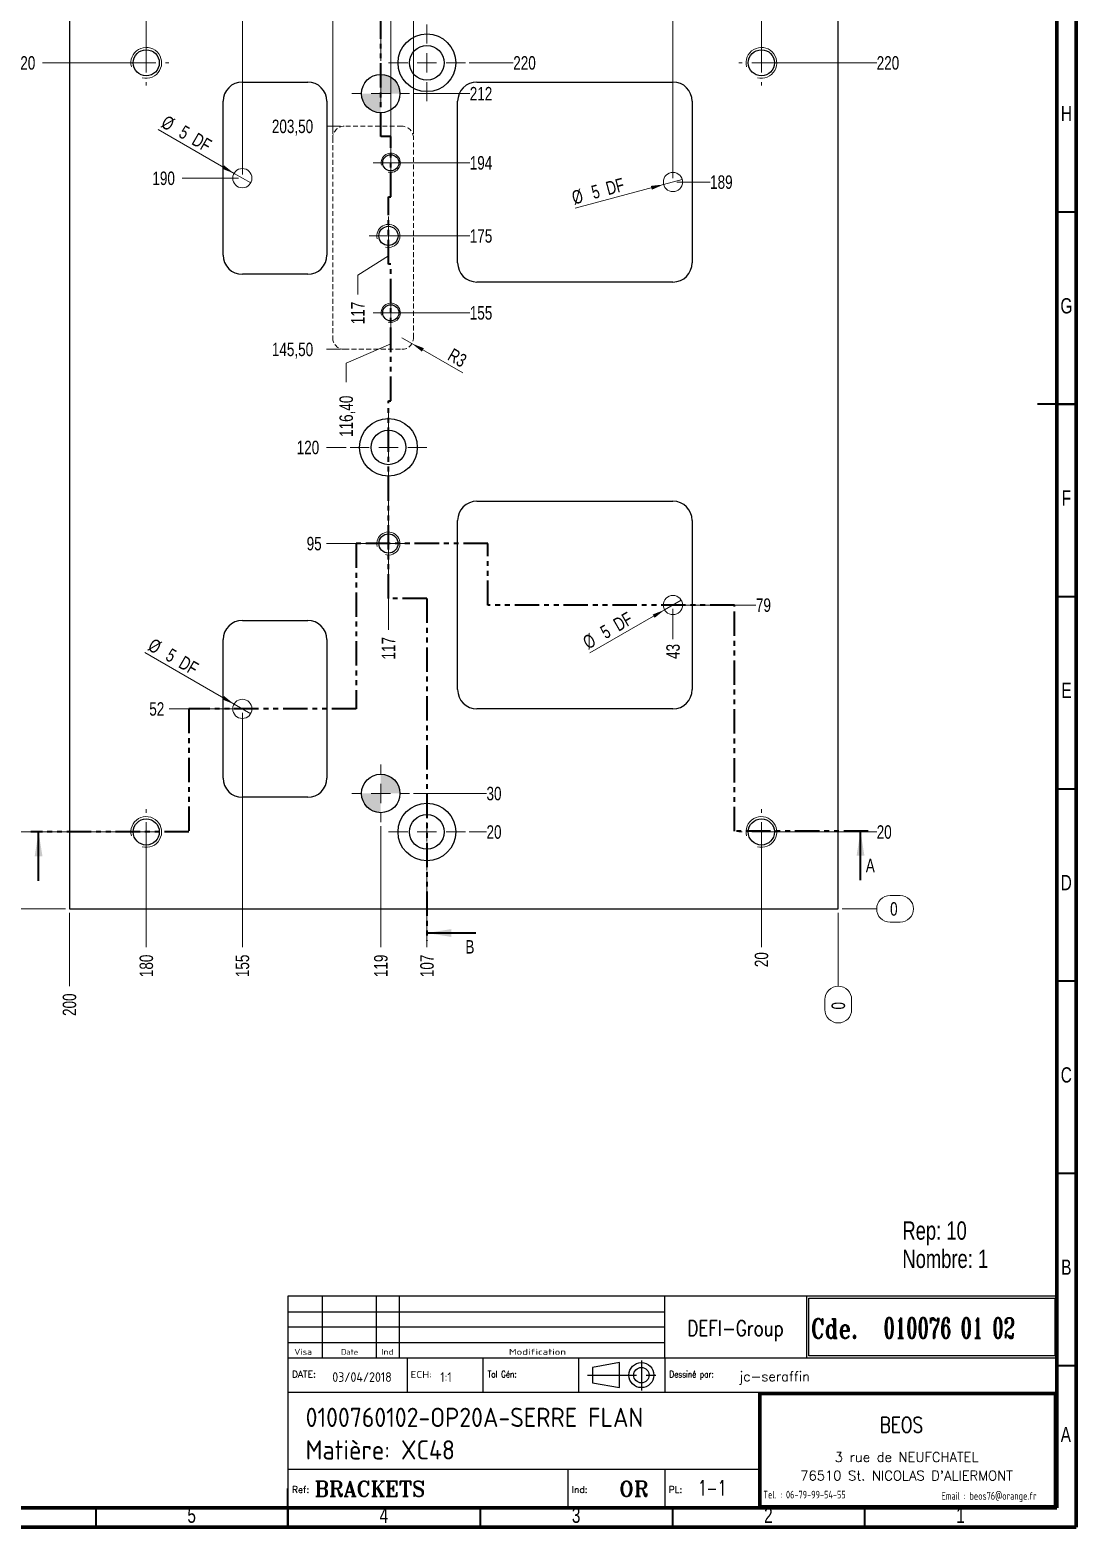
# Model space of a CAD drawing. Header units: millimetres. Extents: x 5 to 415, y 5 to 589.
# Drawn here: x 142.9 to 415, y 5 to 394.3 of the extents above; entities that cross this region are included whole.
import ezdxf

# ---------------------------------------------------------------- set-up
doc = ezdxf.new("R2010")
doc.units = ezdxf.units.MM
for name, pattern in [('CENTERX2', [20.32, 12.7, -2.54, 2.54, -2.54]), ('HIDDEN', [1.905, 1.27, -0.635]), ('PHANTOM', [12.7, 6.35, -1.27, 1.27, -1.27, 1.27, -1.27])]:
    doc.linetypes.add(name, pattern=pattern)
doc.layers.add('DIMENSIONS', color=176, linetype='Continuous')
doc.styles.add('SLDTEXTSTYLE0', font='TXT', dxfattribs={"width": 0.75})
doc.styles.add('SLDTEXTSTYLE1', font='ISOCP')
doc.styles.add('SLDTEXTSTYLE10', font='ISOCP', dxfattribs={"width": 1.147311})
doc.styles.add('SLDTEXTSTYLE11', font='ISOCP', dxfattribs={"width": 1.385904})
doc.styles.add('SLDTEXTSTYLE12', font='ISOCP', dxfattribs={"width": 1.246461})
doc.styles.add('SLDTEXTSTYLE13', font='ROMAND')
doc.styles.add('SLDTEXTSTYLE2', font='ROMANT', dxfattribs={"width": 0.8})
doc.styles.add('SLDTEXTSTYLE3', font='ISOCP', dxfattribs={"width": 0.8})
doc.styles.add('SLDTEXTSTYLE4', font='ROMANS', dxfattribs={"width": 0.8})
doc.styles.add('SLDTEXTSTYLE5', font='ROMANT')
doc.styles.add('SLDTEXTSTYLE6', font='ROMANS')
doc.styles.add('SLDTEXTSTYLE7', font='ROMANT', dxfattribs={"width": 0.65})
doc.styles.add('SLDTEXTSTYLE8', font='ISOCP', dxfattribs={"width": 1.446157})
doc.styles.add('SLDTEXTSTYLE9', font='ISOCP', dxfattribs={"width": 1.294402})
doc.dimstyles.new('SLDDIMSTYLE0', dxfattribs={"dimtxt": 3.5, "dimasz": 3.302, "dimexe": 0, "dimexo": 0.0625, "dimgap": 0.875, "dimtad": 0, "dimtih": 1, "dimtoh": 1, "dimdec": 0, "dimrnd": 1e-09, "dimdsep": 46, "dimtxsty": 'SLDTEXTSTYLE0', "dimblk1": 'NONE', "dimblk2": 'NONE', "dimsah": 1, "dimcen": 0.09, "dimadec": 0, "dimazin": 2, "dimtfac": 1, "dimtdec": 0, "dimtofl": 0, "dimtmove": 0, "dimatfit": 3, "dimldrblk": 'NONE', "dimfxl": 1, "dimfrac": 2, "dimtolj": 1, "dimtzin": 12, "dimarcsym": 0})
doc.dimstyles.new('SLDDIMSTYLE1', dxfattribs={"dimtxt": 3.5, "dimasz": 3.302, "dimexe": 0, "dimexo": 0.0625, "dimgap": 0.875, "dimtad": 0, "dimtih": 1, "dimtoh": 1, "dimrnd": 1e-09, "dimzin": 12, "dimdsep": 46, "dimtxsty": 'SLDTEXTSTYLE0', "dimblk1": 'NONE', "dimblk2": 'NONE', "dimsah": 1, "dimcen": 0.09, "dimadec": 0, "dimazin": 3, "dimtfac": 1, "dimtofl": 0, "dimtmove": 0, "dimatfit": 3, "dimldrblk": 'NONE', "dimfxl": 1, "dimfrac": 2, "dimtolj": 1, "dimtzin": 12, "dimarcsym": 0})
doc.dimstyles.new('SLDDIMSTYLE2', dxfattribs={"dimtxt": 3.5, "dimasz": 3.302, "dimexe": 0, "dimexo": 0.0625, "dimgap": 0.875, "dimtad": 1, "dimrnd": 1e-09, "dimzin": 12, "dimdsep": 46, "dimtxsty": 'SLDTEXTSTYLE0', "dimblk1": 'NONE', "dimsah": 1, "dimcen": 0, "dimadec": 0, "dimazin": 3, "dimtfac": 1, "dimtmove": 0, "dimatfit": 3, "dimldrblk": 'NONE', "dimfxl": 1, "dimfrac": 2, "dimtolj": 1, "dimtzin": 12, "dimarcsym": 0})
doc.dimstyles.new('SLDDIMSTYLE3', dxfattribs={"dimtxt": 3.5, "dimasz": 3.302, "dimexe": 0, "dimexo": 0.0625, "dimgap": 0.875, "dimtad": 1, "dimrnd": 1e-09, "dimzin": 12, "dimdsep": 46, "dimtxsty": 'SLDTEXTSTYLE0', "dimsah": 1, "dimcen": 0.09, "dimadec": 0, "dimazin": 3, "dimtfac": 1, "dimtofl": 0, "dimtmove": 0, "dimatfit": 3, "dimfxl": 1, "dimfrac": 2, "dimtolj": 1, "dimtzin": 12, "dimarcsym": 0})
doc.dimstyles.new('SLDDIMSTYLE4', dxfattribs={"dimtxt": 3.5, "dimasz": 3.302, "dimexe": 0, "dimexo": 0.0625, "dimgap": 0.875, "dimtad": 1, "dimrnd": 1e-09, "dimzin": 12, "dimdsep": 46, "dimtxsty": 'SLDTEXTSTYLE0', "dimsah": 1, "dimcen": 0, "dimadec": 0, "dimazin": 3, "dimtfac": 1, "dimtofl": 0, "dimtmove": 0, "dimatfit": 3, "dimfxl": 1, "dimfrac": 2, "dimtolj": 1, "dimtzin": 12, "dimarcsym": 0})

# ---------------------------------------------------------------- blocks, each defined once
blk = doc.blocks.new('SW_NOTE_0')
at = {"color": 0, "linetype": 'Continuous', "lineweight": 0, "char_height": 4.763, "attachment_point": 1, "style": 'SLDTEXTSTYLE0'}
for s, insert in [('Rep: 10', (0, 6.14)), ('Nombre: 1', (0, -1.21))]:
    blk.add_mtext(s, dxfattribs=dict(at, insert=insert))
blk = doc.blocks.new('_D')
at = {"color": 7, "linetype": 'Continuous', "lineweight": 18}
for p, q in [((366.63, 169.25), (369.22, 169.25)), ((354.14, 165.76), (363.14, 165.76)), ((369.22, 162.27), (366.63, 162.27))]:
    blk.add_line(p, q, dxfattribs=at)
for centre, start, end in [((366.63, 165.76), 90, 270), ((369.22, 165.76), 270, 90)]:
    blk.add_arc(centre, 3.49, start, end, dxfattribs=at)
at = {"color": 7, "linetype": 'Continuous', "lineweight": 18, "insert": (366.63, 167.49), "char_height": 3.5, "attachment_point": 1, "style": 'SLDTEXTSTYLE0'}
blk.add_mtext('0', dxfattribs=at)
blk = doc.blocks.new('_None')
blk = doc.blocks.new('_D_1')
at = {"color": 7, "linetype": 'Continuous', "lineweight": 18}
blk.add_line((172.14, 185.76), (139.26, 185.76), dxfattribs=at)
at = {"color": 7, "linetype": 'Continuous', "lineweight": 18, "insert": (134.09, 187.49), "char_height": 3.5, "attachment_point": 1, "style": 'SLDTEXTSTYLE0'}
blk.add_mtext('20', dxfattribs=at)
blk = doc.blocks.new('_D_2')
at = {"color": 7, "linetype": 'Continuous', "lineweight": 18}
blk.add_line((257.14, 185.76), (261.65, 185.76), dxfattribs=at)
at = {"color": 7, "linetype": 'Continuous', "lineweight": 18, "insert": (261.65, 187.49), "char_height": 3.5, "attachment_point": 1, "style": 'SLDTEXTSTYLE0'}
blk.add_mtext('20', dxfattribs=at)
blk = doc.blocks.new('_D_3')
at = {"color": 7, "linetype": 'Continuous', "lineweight": 18}
blk.add_line((334.14, 185.76), (363.14, 185.76), dxfattribs=at)
at = {"color": 7, "linetype": 'Continuous', "lineweight": 18, "insert": (363.14, 187.49), "char_height": 3.5, "attachment_point": 1, "style": 'SLDTEXTSTYLE0'}
blk.add_mtext('20', dxfattribs=at)
blk = doc.blocks.new('_D_4')
at = {"color": 7, "linetype": 'Continuous', "lineweight": 18}
blk.add_line((242.64, 195.76), (261.65, 195.76), dxfattribs=at)
at = {"color": 7, "linetype": 'Continuous', "lineweight": 18, "insert": (261.65, 197.49), "char_height": 3.5, "attachment_point": 1, "style": 'SLDTEXTSTYLE0'}
blk.add_mtext('30', dxfattribs=at)
blk = doc.blocks.new('_D_5')
at = {"color": 7, "linetype": 'Continuous', "lineweight": 18}
blk.add_line((197.14, 217.76), (179.1, 217.76), dxfattribs=at)
at = {"color": 7, "linetype": 'Continuous', "lineweight": 18, "insert": (173.93, 219.49), "char_height": 3.5, "attachment_point": 1, "style": 'SLDTEXTSTYLE0'}
blk.add_mtext('52', dxfattribs=at)
blk = doc.blocks.new('_D_6')
at = {"color": 7, "linetype": 'Continuous', "lineweight": 18}
blk.add_line((311.14, 244.76), (331.73, 244.76), dxfattribs=at)
at = {"color": 7, "linetype": 'Continuous', "lineweight": 18, "insert": (331.73, 246.49), "char_height": 3.5, "attachment_point": 1, "style": 'SLDTEXTSTYLE0'}
blk.add_mtext('79', dxfattribs=at)
blk = doc.blocks.new('_D_7')
at = {"color": 7, "linetype": 'Continuous', "lineweight": 18}
blk.add_line((235.14, 260.76), (220.04, 260.76), dxfattribs=at)
at = {"color": 7, "linetype": 'Continuous', "lineweight": 18, "insert": (214.87, 262.49), "char_height": 3.5, "attachment_point": 1, "style": 'SLDTEXTSTYLE0'}
blk.add_mtext('95', dxfattribs=at)
blk = doc.blocks.new('_D_8')
at = {"color": 7, "linetype": 'Continuous', "lineweight": 18}
blk.add_line((225.14, 285.76), (220.04, 285.76), dxfattribs=at)
at = {"color": 7, "linetype": 'Continuous', "lineweight": 18, "insert": (212.28, 287.49), "char_height": 3.5, "attachment_point": 1, "style": 'SLDTEXTSTYLE0'}
blk.add_mtext('120', dxfattribs=at)
blk = doc.blocks.new('_D_9')
at = {"color": 7, "linetype": 'Continuous', "lineweight": 18}
blk.add_line((223.64, 311.26), (220.04, 311.26), dxfattribs=at)
at = {"color": 7, "linetype": 'Continuous', "lineweight": 18, "insert": (205.82, 312.99), "char_height": 3.5, "attachment_point": 1, "style": 'SLDTEXTSTYLE0'}
blk.add_mtext('145,50', dxfattribs=at)
blk = doc.blocks.new('_D_10')
at = {"color": 7, "linetype": 'Continuous', "lineweight": 18}
blk.add_line((237.74, 320.76), (257.3, 320.76), dxfattribs=at)
at = {"color": 7, "linetype": 'Continuous', "lineweight": 18, "insert": (257.3, 322.49), "char_height": 3.5, "attachment_point": 1, "style": 'SLDTEXTSTYLE0'}
blk.add_mtext('155', dxfattribs=at)
blk = doc.blocks.new('_D_11')
at = {"color": 7, "linetype": 'Continuous', "lineweight": 18}
blk.add_line((237.14, 340.76), (257.3, 340.76), dxfattribs=at)
at = {"color": 7, "linetype": 'Continuous', "lineweight": 18, "insert": (257.3, 342.49), "char_height": 3.5, "attachment_point": 1, "style": 'SLDTEXTSTYLE0'}
blk.add_mtext('175', dxfattribs=at)
blk = doc.blocks.new('_D_12')
at = {"color": 7, "linetype": 'Continuous', "lineweight": 18}
blk.add_line((311.14, 354.76), (319.81, 354.76), dxfattribs=at)
at = {"color": 7, "linetype": 'Continuous', "lineweight": 18, "insert": (319.81, 356.49), "char_height": 3.5, "attachment_point": 1, "style": 'SLDTEXTSTYLE0'}
blk.add_mtext('189', dxfattribs=at)
blk = doc.blocks.new('_D_13')
at = {"color": 7, "linetype": 'Continuous', "lineweight": 18}
blk.add_line((197.14, 355.76), (182.5, 355.76), dxfattribs=at)
at = {"color": 7, "linetype": 'Continuous', "lineweight": 18, "insert": (174.74, 357.49), "char_height": 3.5, "attachment_point": 1, "style": 'SLDTEXTSTYLE0'}
blk.add_mtext('190', dxfattribs=at)
blk = doc.blocks.new('_D_14')
at = {"color": 7, "linetype": 'Continuous', "lineweight": 18}
blk.add_line((237.74, 359.76), (257.3, 359.76), dxfattribs=at)
at = {"color": 7, "linetype": 'Continuous', "lineweight": 18, "insert": (257.3, 361.49), "char_height": 3.5, "attachment_point": 1, "style": 'SLDTEXTSTYLE0'}
blk.add_mtext('194', dxfattribs=at)
blk = doc.blocks.new('_D_15')
at = {"color": 7, "linetype": 'Continuous', "lineweight": 18}
blk.add_line((223.64, 369.26), (220.04, 369.26), dxfattribs=at)
at = {"color": 7, "linetype": 'Continuous', "lineweight": 18, "insert": (205.82, 370.99), "char_height": 3.5, "attachment_point": 1, "style": 'SLDTEXTSTYLE0'}
blk.add_mtext('203,50', dxfattribs=at)
blk = doc.blocks.new('_D_16')
at = {"color": 7, "linetype": 'Continuous', "lineweight": 18}
blk.add_line((242.64, 377.76), (257.3, 377.76), dxfattribs=at)
at = {"color": 7, "linetype": 'Continuous', "lineweight": 18, "insert": (257.3, 379.49), "char_height": 3.5, "attachment_point": 1, "style": 'SLDTEXTSTYLE0'}
blk.add_mtext('212', dxfattribs=at)
blk = doc.blocks.new('_D_17')
at = {"color": 7, "linetype": 'Continuous', "lineweight": 18}
blk.add_line((172.14, 385.76), (146.19, 385.76), dxfattribs=at)
at = {"color": 7, "linetype": 'Continuous', "lineweight": 18, "insert": (138.43, 387.49), "char_height": 3.5, "attachment_point": 1, "style": 'SLDTEXTSTYLE0'}
blk.add_mtext('220', dxfattribs=at)
blk = doc.blocks.new('_D_18')
at = {"color": 7, "linetype": 'Continuous', "lineweight": 18}
blk.add_line((257.14, 385.76), (268.61, 385.76), dxfattribs=at)
at = {"color": 7, "linetype": 'Continuous', "lineweight": 18, "insert": (268.61, 387.49), "char_height": 3.5, "attachment_point": 1, "style": 'SLDTEXTSTYLE0'}
blk.add_mtext('220', dxfattribs=at)
blk = doc.blocks.new('_D_19')
at = {"color": 7, "linetype": 'Continuous', "lineweight": 18}
blk.add_line((334.14, 385.76), (363.14, 385.76), dxfattribs=at)
at = {"color": 7, "linetype": 'Continuous', "lineweight": 18, "insert": (363.14, 387.49), "char_height": 3.5, "attachment_point": 1, "style": 'SLDTEXTSTYLE0'}
blk.add_mtext('220', dxfattribs=at)
blk = doc.blocks.new('_D_20')
at = {"color": 7, "linetype": 'Continuous', "lineweight": 18}
blk.add_line((354.14, 405.76), (363.14, 405.76), dxfattribs=at)
at = {"color": 7, "linetype": 'Continuous', "lineweight": 18, "insert": (363.14, 407.49), "char_height": 3.5, "attachment_point": 1, "style": 'SLDTEXTSTYLE0'}
blk.add_mtext('240', dxfattribs=at)
blk = doc.blocks.new('_D_21')
at = {"color": 7, "linetype": 'Continuous', "lineweight": 18}
for q in [(176.24, 368.41), (200.31, 354.51)]:
    blk.add_line((195.98, 357.01), q, dxfattribs=at)
blk.add_solid([(195.98, 357.01), (193.37, 359.1), (192.87, 358.22)], dxfattribs=at)
at = {"color": 7, "linetype": 'Continuous', "lineweight": 18, "char_height": 3.5, "attachment_point": 1, "rotation": 330, "style": 'SLDTEXTSTYLE0'}
for s, insert in [('%%c', (178.48, 372.29)), ('5', (183.07, 369.69)), ('DF', (186.45, 367.75))]:
    blk.add_mtext(s, dxfattribs=dict(at, insert=insert))
blk = doc.blocks.new('_D_22')
at = {"color": 7, "linetype": 'Continuous', "lineweight": 18}
for q in [(312.56, 355.41), (284.69, 347.94)]:
    blk.add_line((307.73, 354.11), q, dxfattribs=at)
blk.add_solid([(307.73, 354.11), (304.41, 353.75), (304.67, 352.77)], dxfattribs=at)
at = {"color": 7, "linetype": 'Continuous', "lineweight": 18, "char_height": 3.5, "attachment_point": 1, "rotation": 15, "style": 'SLDTEXTSTYLE0'}
for s, insert in [('DF', (292.38, 354.7)), ('%%c', (283.53, 352.27)), ('5', (288.62, 353.69))]:
    blk.add_mtext(s, dxfattribs=dict(at, insert=insert))
blk = doc.blocks.new('_D_23')
at = {"color": 7, "linetype": 'Continuous', "lineweight": 18}
for q in [(312.31, 246.01), (288.56, 232.3)]:
    blk.add_line((307.98, 243.51), q, dxfattribs=at)
blk.add_solid([(307.98, 243.51), (304.87, 242.3), (305.37, 241.42)], dxfattribs=at)
at = {"color": 7, "linetype": 'Continuous', "lineweight": 18, "char_height": 3.5, "attachment_point": 1, "rotation": 30, "style": 'SLDTEXTSTYLE0'}
for s, insert in [('DF', (294.24, 240.81)), ('%%c', (286.32, 236.18)), ('5', (290.87, 238.86))]:
    blk.add_mtext(s, dxfattribs=dict(at, insert=insert))
blk = doc.blocks.new('_D_24')
at = {"color": 7, "linetype": 'Continuous', "lineweight": 18}
for q in [(172.81, 232.39), (200.31, 216.51)]:
    blk.add_line((195.98, 219.01), q, dxfattribs=at)
blk.add_solid([(195.98, 219.01), (193.37, 221.1), (192.87, 220.22)], dxfattribs=at)
at = {"color": 7, "linetype": 'Continuous', "lineweight": 18, "char_height": 3.5, "attachment_point": 1, "rotation": 330, "style": 'SLDTEXTSTYLE0'}
for s, insert in [('%%c', (175.05, 236.28)), ('5', (179.65, 233.68)), ('DF', (183.03, 231.73))]:
    blk.add_mtext(s, dxfattribs=dict(at, insert=insert))
blk = doc.blocks.new('_D_25')
at = {"color": 7, "linetype": 'Continuous', "lineweight": 18}
for p, q in [((353.14, 164.76), (353.14, 145.66)), ((349.65, 139.58), (349.65, 142.17)), ((356.63, 142.17), (356.63, 139.58))]:
    blk.add_line(p, q, dxfattribs=at)
for centre, start, end in [((353.14, 142.17), 0, 180), ((353.14, 139.58), 180, 0)]:
    blk.add_arc(centre, 3.49, start, end, dxfattribs=at)
at = {"color": 7, "linetype": 'Continuous', "lineweight": 18, "insert": (351.41, 139.58), "char_height": 3.5, "attachment_point": 1, "rotation": 90, "style": 'SLDTEXTSTYLE0'}
blk.add_mtext('0', dxfattribs=at)
blk = doc.blocks.new('_D_26')
at = {"color": 7, "linetype": 'Continuous', "lineweight": 18}
blk.add_line((333.14, 386.76), (333.14, 415.76), dxfattribs=at)
at = {"color": 7, "linetype": 'Continuous', "lineweight": 18, "insert": (331.41, 415.76), "char_height": 3.5, "attachment_point": 1, "rotation": 90, "style": 'SLDTEXTSTYLE0'}
blk.add_mtext('20', dxfattribs=at)
blk = doc.blocks.new('_D_27')
at = {"color": 7, "linetype": 'Continuous', "lineweight": 18}
blk.add_line((333.14, 184.76), (333.14, 155.76), dxfattribs=at)
at = {"color": 7, "linetype": 'Continuous', "lineweight": 18, "insert": (331.41, 150.59), "char_height": 3.5, "attachment_point": 1, "rotation": 90, "style": 'SLDTEXTSTYLE0'}
blk.add_mtext('20', dxfattribs=at)
blk = doc.blocks.new('_D_28')
at = {"color": 7, "linetype": 'Continuous', "lineweight": 18}
blk.add_line((310.14, 355.76), (310.14, 415.76), dxfattribs=at)
at = {"color": 7, "linetype": 'Continuous', "lineweight": 18, "insert": (308.41, 415.76), "char_height": 3.5, "attachment_point": 1, "rotation": 90, "style": 'SLDTEXTSTYLE0'}
blk.add_mtext('43', dxfattribs=at)
blk = doc.blocks.new('_D_29')
at = {"color": 7, "linetype": 'Continuous', "lineweight": 18}
blk.add_line((310.14, 243.76), (310.14, 235.91), dxfattribs=at)
at = {"color": 7, "linetype": 'Continuous', "lineweight": 18, "insert": (308.41, 230.74), "char_height": 3.5, "attachment_point": 1, "rotation": 90, "style": 'SLDTEXTSTYLE0'}
blk.add_mtext('43', dxfattribs=at)
blk = doc.blocks.new('_D_30')
at = {"color": 7, "linetype": 'Continuous', "lineweight": 18}
blk.add_line((246.14, 396.76), (246.14, 438.36), dxfattribs=at)
at = {"color": 7, "linetype": 'Continuous', "lineweight": 18, "insert": (244.41, 438.36), "char_height": 3.5, "attachment_point": 1, "rotation": 90, "style": 'SLDTEXTSTYLE0'}
blk.add_mtext('107', dxfattribs=at)
blk = doc.blocks.new('_D_31')
at = {"color": 7, "linetype": 'Continuous', "lineweight": 18}
blk.add_line((246.14, 174.76), (246.14, 155.76), dxfattribs=at)
at = {"color": 7, "linetype": 'Continuous', "lineweight": 18, "insert": (244.41, 148), "char_height": 3.5, "attachment_point": 1, "rotation": 90, "style": 'SLDTEXTSTYLE0'}
blk.add_mtext('107', dxfattribs=at)
blk = doc.blocks.new('_D_32')
at = {"color": 7, "linetype": 'Continuous', "lineweight": 18}
blk.add_line((242.64, 367.26), (242.64, 415.47), dxfattribs=at)
at = {"color": 7, "linetype": 'Continuous', "lineweight": 18, "insert": (240.91, 415.47), "char_height": 3.5, "attachment_point": 1, "rotation": 90, "style": 'SLDTEXTSTYLE0'}
blk.add_mtext('110,50', dxfattribs=at)
blk = doc.blocks.new('_D_33')
at = {"color": 7, "linetype": 'Continuous', "lineweight": 18}
for p, q in [((237.6, 410.47), (237.6, 415.47)), ((237.6, 410.47), (236.74, 405.47)), ((236.74, 405.47), (236.74, 360.76))]:
    blk.add_line(p, q, dxfattribs=at)
at = {"color": 7, "linetype": 'Continuous', "lineweight": 18, "insert": (235.87, 415.47), "char_height": 3.5, "attachment_point": 1, "rotation": 90, "style": 'SLDTEXTSTYLE0'}
blk.add_mtext('116,40', dxfattribs=at)
blk = doc.blocks.new('_D_34')
at = {"color": 7, "linetype": 'Continuous', "lineweight": 18}
blk.add_line((236.14, 274.76), (236.14, 238.35), dxfattribs=at)
at = {"color": 7, "linetype": 'Continuous', "lineweight": 18, "insert": (234.41, 230.59), "char_height": 3.5, "attachment_point": 1, "rotation": 90, "style": 'SLDTEXTSTYLE0'}
blk.add_mtext('117', dxfattribs=at)
blk = doc.blocks.new('_D_35')
at = {"color": 7, "linetype": 'Continuous', "lineweight": 18}
blk.add_line((234.14, 386.26), (234.14, 439.76), dxfattribs=at)
at = {"color": 7, "linetype": 'Continuous', "lineweight": 18, "insert": (232.41, 439.76), "char_height": 3.5, "attachment_point": 1, "rotation": 90, "style": 'SLDTEXTSTYLE0'}
blk.add_mtext('119', dxfattribs=at)
blk = doc.blocks.new('_D_36')
at = {"color": 7, "linetype": 'Continuous', "lineweight": 18}
blk.add_line((234.14, 187.26), (234.14, 155.76), dxfattribs=at)
at = {"color": 7, "linetype": 'Continuous', "lineweight": 18, "insert": (232.41, 148), "char_height": 3.5, "attachment_point": 1, "rotation": 90, "style": 'SLDTEXTSTYLE0'}
blk.add_mtext('119', dxfattribs=at)
blk = doc.blocks.new('_D_37')
at = {"color": 7, "linetype": 'Continuous', "lineweight": 18}
for p, q in [((236.14, 335.54), (236.14, 339.76)), ((228.16, 330.54), (236.14, 335.54)), ((228.16, 330.54), (228.16, 325.54))]:
    blk.add_line(p, q, dxfattribs=at)
at = {"color": 7, "linetype": 'Continuous', "lineweight": 18, "insert": (226.43, 317.78), "char_height": 3.5, "attachment_point": 1, "rotation": 90, "style": 'SLDTEXTSTYLE0'}
blk.add_mtext('117', dxfattribs=at)
blk = doc.blocks.new('_D_38')
at = {"color": 7, "linetype": 'Continuous', "lineweight": 18}
for p, q in [((236.74, 312.7), (236.74, 319.76)), ((225.14, 307.7), (236.74, 312.7)), ((225.14, 307.7), (225.14, 302.7))]:
    blk.add_line(p, q, dxfattribs=at)
at = {"color": 7, "linetype": 'Continuous', "lineweight": 18, "insert": (223.4, 288.48), "char_height": 3.5, "attachment_point": 1, "rotation": 90, "style": 'SLDTEXTSTYLE0'}
blk.add_mtext('116,40', dxfattribs=at)
blk = doc.blocks.new('_D_39')
at = {"color": 7, "linetype": 'Continuous', "lineweight": 18}
blk.add_line((221.64, 367.26), (221.64, 413.86), dxfattribs=at)
at = {"color": 7, "linetype": 'Continuous', "lineweight": 18, "insert": (219.91, 413.86), "char_height": 3.5, "attachment_point": 1, "rotation": 90, "style": 'SLDTEXTSTYLE0'}
blk.add_mtext('131,50', dxfattribs=at)
blk = doc.blocks.new('_D_40')
at = {"color": 7, "linetype": 'Continuous', "lineweight": 18}
blk.add_line((198.14, 356.76), (198.14, 413.86), dxfattribs=at)
at = {"color": 7, "linetype": 'Continuous', "lineweight": 18, "insert": (196.41, 413.86), "char_height": 3.5, "attachment_point": 1, "rotation": 90, "style": 'SLDTEXTSTYLE0'}
blk.add_mtext('155', dxfattribs=at)
blk = doc.blocks.new('_D_41')
at = {"color": 7, "linetype": 'Continuous', "lineweight": 18}
blk.add_line((198.14, 216.76), (198.14, 155.76), dxfattribs=at)
at = {"color": 7, "linetype": 'Continuous', "lineweight": 18, "insert": (196.41, 148), "char_height": 3.5, "attachment_point": 1, "rotation": 90, "style": 'SLDTEXTSTYLE0'}
blk.add_mtext('155', dxfattribs=at)
blk = doc.blocks.new('_D_42')
at = {"color": 7, "linetype": 'Continuous', "lineweight": 18}
blk.add_line((173.14, 386.76), (173.14, 413.86), dxfattribs=at)
at = {"color": 7, "linetype": 'Continuous', "lineweight": 18, "insert": (171.41, 413.86), "char_height": 3.5, "attachment_point": 1, "rotation": 90, "style": 'SLDTEXTSTYLE0'}
blk.add_mtext('180', dxfattribs=at)
blk = doc.blocks.new('_D_43')
at = {"color": 7, "linetype": 'Continuous', "lineweight": 18}
blk.add_line((173.14, 184.76), (173.14, 155.76), dxfattribs=at)
at = {"color": 7, "linetype": 'Continuous', "lineweight": 18, "insert": (171.41, 148), "char_height": 3.5, "attachment_point": 1, "rotation": 90, "style": 'SLDTEXTSTYLE0'}
blk.add_mtext('180', dxfattribs=at)
blk = doc.blocks.new('_D_44')
at = {"color": 7, "linetype": 'Continuous', "lineweight": 18}
blk.add_line((153.14, 164.76), (153.14, 145.66), dxfattribs=at)
at = {"color": 7, "linetype": 'Continuous', "lineweight": 18, "insert": (151.41, 137.9), "char_height": 3.5, "attachment_point": 1, "rotation": 90, "style": 'SLDTEXTSTYLE0'}
blk.add_mtext('200', dxfattribs=at)
blk = doc.blocks.new('_D_45')
at = {"color": 7, "linetype": 'Continuous', "lineweight": 18}
for p, q in [((152.14, 405.76), (112.14, 405.76)), ((113.14, 405.76), (113.14, 165.76)), ((152.14, 165.76), (112.14, 165.76))]:
    blk.add_line(p, q, dxfattribs=at)
for points in [[(113.14, 405.76), (112.64, 402.46), (113.65, 402.46)], [(113.14, 165.76), (113.65, 169.06), (112.64, 169.06)]]:
    blk.add_solid(points, dxfattribs=at)
at = {"color": 7, "linetype": 'Continuous', "lineweight": 18, "insert": (108.63, 277.94), "char_height": 3.5, "attachment_point": 1, "rotation": 90, "style": 'SLDTEXTSTYLE0'}
blk.add_mtext('240', dxfattribs=at)
blk = doc.blocks.new('_D_47')
at = {"color": 7, "linetype": 'Continuous', "lineweight": 18}
for q in [(239.64, 314.26), (255.46, 305.13)]:
    blk.add_line((242.24, 312.76), q, dxfattribs=at)
blk.add_solid([(242.24, 312.76), (244.85, 310.67), (245.36, 311.55)], dxfattribs=at)
at = {"color": 7, "linetype": 'Continuous', "lineweight": 18, "insert": (253, 311.71), "char_height": 3.5, "attachment_point": 1, "rotation": 330, "style": 'SLDTEXTSTYLE0'}
blk.add_mtext('R3', dxfattribs=at)
blk = doc.blocks.new('SW_CENTERMARKSYMBOL_0')
at = {"color": 0, "linetype": 'Continuous', "lineweight": 0}
for p, q in [((0, 5), (0, 5.9)), ((-5, 0), (-5.9, 0)), ((0, 0), (-2.5, 0)), ((0, 0), (0, 2.5)), ((0, 0), (0, -2.5)), ((0, 0), (2.5, 0)), ((5, 0), (5.9, 0)), ((0, -5), (0, -5.9))]:
    blk.add_line(p, q, dxfattribs=at)
blk = doc.blocks.new('SW_CENTERMARKSYMBOL_1')
at = {"color": 0, "linetype": 'Continuous', "lineweight": 0}
for p, q in [((0, 5), (0, 5.9)), ((-5, 0), (-5.9, 0)), ((0, 0), (-2.5, 0)), ((0, 0), (0, 2.5)), ((0, 0), (0, -2.5)), ((0, 0), (2.5, 0)), ((5, 0), (5.9, 0)), ((0, -5), (0, -5.9))]:
    blk.add_line(p, q, dxfattribs=at)
blk = doc.blocks.new('SW_CENTERMARKSYMBOL_2')
at = {"color": 0, "linetype": 'Continuous', "lineweight": 0}
for p, q in [((0, 5), (0, 5.9)), ((-5, 0), (-5.9, 0)), ((0, 0), (-2.5, 0)), ((0, 0), (0, 2.5)), ((0, 0), (0, -2.5)), ((0, 0), (2.5, 0)), ((5, 0), (5.9, 0)), ((0, -5), (0, -5.9))]:
    blk.add_line(p, q, dxfattribs=at)
blk = doc.blocks.new('SW_CENTERMARKSYMBOL_3')
at = {"color": 0, "linetype": 'Continuous', "lineweight": 0}
for p, q in [((0, 5), (0, 5.9)), ((-5, 0), (-5.9, 0)), ((0, 0), (-2.5, 0)), ((0, 0), (0, 2.5)), ((0, 0), (0, -2.5)), ((0, 0), (2.5, 0)), ((5, 0), (5.9, 0)), ((0, -5), (0, -5.9))]:
    blk.add_line(p, q, dxfattribs=at)
blk = doc.blocks.new('SW_CENTERMARKSYMBOL_4')
at = {"color": 0, "linetype": 'Continuous', "lineweight": 0}
for p, q in [((0, 5), (0, 10)), ((-5, 0), (-10, 0)), ((0, 0), (-2.5, 0)), ((0, 0), (0, 2.5)), ((0, 0), (0, -2.5)), ((0, 0), (2.5, 0)), ((5, 0), (10, 0)), ((0, -5), (0, -10))]:
    blk.add_line(p, q, dxfattribs=at)
blk = doc.blocks.new('SW_CENTERMARKSYMBOL_5')
at = {"color": 0, "linetype": 'Continuous', "lineweight": 0}
for p, q in [((0, 5), (0, 10)), ((-5, 0), (-10, 0)), ((0, 0), (-2.5, 0)), ((0, 0), (0, 2.5)), ((0, 0), (0, -2.5)), ((0, 0), (2.5, 0)), ((5, 0), (10, 0)), ((0, -5), (0, -10))]:
    blk.add_line(p, q, dxfattribs=at)
blk = doc.blocks.new('SW_CENTERMARKSYMBOL_6')
at = {"color": 0, "linetype": 'Continuous', "lineweight": 0}
for p, q in [((0, 5), (0, 10)), ((-5, 0), (-10, 0)), ((0, 0), (-2.5, 0)), ((0, 0), (0, 2.5)), ((0, 0), (0, -2.5)), ((0, 0), (2.5, 0)), ((5, 0), (10, 0)), ((0, -5), (0, -10))]:
    blk.add_line(p, q, dxfattribs=at)
blk = doc.blocks.new('SW_CENTERMARKSYMBOL_7')
at = {"color": 0, "linetype": 'Continuous', "lineweight": 0}
for p, q in [((0, 5), (0, 7.5)), ((-5, 0), (-7.5, 0)), ((0, 0), (-2.5, 0)), ((0, 0), (0, 2.5)), ((0, 0), (0, -2.5)), ((0, 0), (2.5, 0)), ((5, 0), (7.5, 0)), ((0, -5), (0, -7.5))]:
    blk.add_line(p, q, dxfattribs=at)
blk = doc.blocks.new('SW_CENTERMARKSYMBOL_8')
at = {"color": 0, "linetype": 'Continuous', "lineweight": 0}
for p, q in [((0, 5), (0, 7.5)), ((-5, 0), (-7.5, 0)), ((0, 0), (-2.5, 0)), ((0, 0), (0, 2.5)), ((0, 0), (0, -2.5)), ((0, 0), (2.5, 0)), ((5, 0), (7.5, 0)), ((0, -5), (0, -7.5))]:
    blk.add_line(p, q, dxfattribs=at)
blk = doc.blocks.new('SW_CENTERMARKSYMBOL_9')
at = {"color": 0, "linetype": 'Continuous', "lineweight": 0}
for p, q in [((0, 2.5), (0, 4.6)), ((-2.5, 0), (-4.6, 0)), ((0, 0), (-2.5, 0)), ((0, 0), (0, 2.5)), ((0, 0), (0, -2.5)), ((0, 0), (2.5, 0)), ((2.5, 0), (4.6, 0)), ((0, -2.5), (0, -4.6))]:
    blk.add_line(p, q, dxfattribs=at)
blk = doc.blocks.new('SW_CENTERMARKSYMBOL_10')
at = {"color": 0, "linetype": 'Continuous', "lineweight": 0}
for p, q in [((0, 2.5), (0, 4.6)), ((-2.5, 0), (-4.6, 0)), ((0, 0), (-2.5, 0)), ((0, 0), (0, 2.5)), ((0, 0), (0, -2.5)), ((0, 0), (2.5, 0)), ((2.5, 0), (4.6, 0)), ((0, -2.5), (0, -4.6))]:
    blk.add_line(p, q, dxfattribs=at)
blk = doc.blocks.new('SW_CENTERMARKSYMBOL_11')
at = {"color": 0, "linetype": 'Continuous', "lineweight": 0}
for p, q in [((0, 2.5), (0, 5)), ((-2.5, 0), (-5, 0)), ((0, 0), (-2.5, 0)), ((0, 0), (0, 2.5)), ((0, 0), (0, -2.5)), ((0, 0), (2.5, 0)), ((2.5, 0), (5, 0)), ((0, -2.5), (0, -5))]:
    blk.add_line(p, q, dxfattribs=at)
blk = doc.blocks.new('SW_CENTERMARKSYMBOL_12')
at = {"color": 0, "linetype": 'Continuous', "lineweight": 0}
for p, q in [((0, 2.5), (0, 5)), ((-2.5, 0), (-5, 0)), ((0, 0), (-2.5, 0)), ((0, 0), (0, 2.5)), ((0, 0), (0, -2.5)), ((0, 0), (2.5, 0)), ((2.5, 0), (5, 0)), ((0, -2.5), (0, -5))]:
    blk.add_line(p, q, dxfattribs=at)
blk = doc.blocks.new('SW_DOWELSYMBOL_0')
at = {"linetype": 'Continuous', "lineweight": 0}
h = blk.add_hatch(color=0, dxfattribs=at)
edge = h.paths.add_edge_path(flags=0)
edge.add_arc((0, 0), 5, 0, 90)
edge.add_line((0, 5), (0, 0))
edge.add_line((0, 0), (5, 0))
h = blk.add_hatch(color=0, dxfattribs=at)
edge = h.paths.add_edge_path(flags=0)
edge.add_arc((0, 0), 5, 180, 270)
edge.add_line((0, -5), (0, 0))
edge.add_line((0, 0), (-5, 0))
at = {"color": 0, "linetype": 'Continuous', "lineweight": 0}
blk.add_circle((0, 0), 5, dxfattribs=at)
blk = doc.blocks.new('SW_DOWELSYMBOL_1')
at = {"linetype": 'Continuous', "lineweight": 0}
h = blk.add_hatch(color=0, dxfattribs=at)
edge = h.paths.add_edge_path(flags=0)
edge.add_arc((0, 0), 5, 0, 90)
edge.add_line((0, 5), (0, 0))
edge.add_line((0, 0), (5, 0))
h = blk.add_hatch(color=0, dxfattribs=at)
edge = h.paths.add_edge_path(flags=0)
edge.add_arc((0, 0), 5, 180, 270)
edge.add_line((0, -5), (0, 0))
edge.add_line((0, 0), (-5, 0))
at = {"color": 0, "linetype": 'Continuous', "lineweight": 0}
blk.add_circle((0, 0), 5, dxfattribs=at)

msp = doc.modelspace()

# ---------------------------------------------------------------- linework, layer by layer
at = {"color": 7, "linetype": 'Continuous', "lineweight": 70}
for p, q in [((415, 589), (415, 5)), ((410, 584), (410, 10)), ((410, 10), (10, 10)), ((415, 5), (5, 5))]:
    msp.add_line(p, q, dxfattribs=at)
at = {"color": 7, "linetype": 'PHANTOM', "lineweight": 35}
for p, q in [((234.144, 366.608), (234.144, 415.778)), ((236.744, 366.608), (234.144, 366.608)), ((236.744, 350.953), (236.744, 366.608)), ((236.144, 333.402), (236.144, 350.953)), ((236.144, 350.953), (236.744, 350.953)), ((236.744, 333.402), (236.144, 333.402)), ((236.744, 297.848), (236.744, 333.402)), ((236.144, 246.463), (236.144, 297.848)), ((236.144, 297.848), (236.744, 297.848)), ((262.006, 260.76), (227.783, 260.76)), ((227.783, 260.76), (227.783, 217.76)), ((262.006, 244.76), (262.006, 260.76)), ((246.144, 246.463), (236.144, 246.463)), ((246.144, 246.463), (246.144, 157.477)), ((326.144, 244.76), (262.006, 244.76)), ((326.144, 185.932), (326.144, 244.76)), ((227.783, 217.76), (184.227, 217.76)), ((184.227, 217.76), (184.227, 185.76)), ((184.227, 185.76), (143.135, 185.76)), ((360.931, 185.932), (326.144, 185.932))]:
    msp.add_line(p, q, dxfattribs=at)
at = {"color": 7, "linetype": 'Continuous', "lineweight": 25}
for p, q in [((153.144, 405.76), (153.144, 165.76)), ((353.144, 165.76), (353.144, 405.76)), ((198.144, 380.76), (215.144, 380.76)), ((259.144, 380.76), (310.144, 380.76)), ((193.144, 335.76), (193.144, 375.76)), ((220.144, 375.76), (220.144, 335.76)), ((254.144, 333.76), (254.144, 375.76)), ((315.144, 375.76), (315.144, 333.76)), ((215.144, 330.76), (198.144, 330.76)), ((310.144, 328.76), (259.144, 328.76)), ((259.144, 271.76), (310.144, 271.76)), ((254.144, 222.76), (254.144, 266.76)), ((315.144, 266.76), (315.144, 222.76)), ((198.144, 240.76), (215.144, 240.76)), ((193.144, 199.76), (193.144, 235.76)), ((220.144, 235.76), (220.144, 199.76)), ((310.144, 217.76), (259.144, 217.76)), ((215.144, 194.76), (198.144, 194.76)), ((153.144, 165.76), (353.144, 165.76))]:
    msp.add_line(p, q, dxfattribs=at)
at = {"color": 7, "linetype": 'HIDDEN', "lineweight": 18}
for p, q in [((221.644, 366.26), (221.644, 314.26)), ((239.644, 369.26), (224.644, 369.26)), ((242.644, 314.26), (242.644, 366.26)), ((224.644, 311.26), (239.644, 311.26))]:
    msp.add_line(p, q, dxfattribs=at)
at = {"color": 7, "linetype": 'Continuous', "lineweight": 35}
for p, q in [((410, 347), (415, 347)), ((415.001, 297), (404.999, 297)), ((410, 297), (415, 297)), ((410, 247), (415, 247)), ((410, 197), (415, 197)), ((145.135, 173.06), (145.135, 185.76)), ((358.931, 173.232), (358.931, 185.932)), ((258.844, 159.477), (246.144, 159.477)), ((410, 147), (415, 147)), ((410, 97), (415, 97)), ((410, 47), (415, 47)), ((210, 4.999), (210, 15.001)), ((160, 10), (160, 5)), ((210, 10), (210, 5)), ((260, 10), (260, 5)), ((310, 10), (310, 5)), ((360, 10), (360, 5))]:
    msp.add_line(p, q, dxfattribs=at)
at = {"color": 7, "linetype": 'Continuous', "lineweight": 25}
for centre, radius in [((246.144, 385.76), 7.5), ((246.144, 385.76), 4.5), ((173.144, 385.76), 3.4), ((333.144, 385.76), 3.4), ((234.144, 377.76), 5), ((236.744, 359.76), 2.1), ((236.144, 340.76), 2.5), ((236.744, 320.76), 2.1), ((236.144, 285.76), 7.5), ((236.144, 285.76), 4.5), ((236.144, 260.76), 2.5), ((234.144, 195.76), 5), ((246.144, 185.76), 7.5), ((173.144, 185.76), 3.4), ((246.144, 185.76), 4.5), ((333.144, 185.76), 3.4)]:
    msp.add_circle(centre, radius, dxfattribs=at)
at = {"color": 7, "linetype": 'Continuous', "lineweight": 18}
for centre in [(198.144, 355.76), (310.144, 354.76), (310.144, 244.76), (198.144, 217.76)]:
    msp.add_circle(centre, 2.5, dxfattribs=at)
for centre, radius in [((173.144, 385.76), 4), ((333.144, 385.76), 4), ((236.744, 359.76), 2.5), ((236.144, 340.76), 3), ((236.744, 320.76), 2.5), ((236.144, 260.76), 3), ((173.144, 185.76), 4), ((333.144, 185.76), 4)]:
    msp.add_arc(centre, radius, 255, 195, dxfattribs=at)
at = {"color": 7, "linetype": 'Continuous', "lineweight": 25}
for centre, start, end in [((198.144, 375.76), 90, 180), ((215.144, 375.76), 0, 90), ((259.144, 375.76), 90, 180), ((310.144, 375.76), 0, 90), ((198.144, 335.76), 180, 270), ((215.144, 335.76), 270, 0), ((259.144, 333.76), 180, 270), ((310.144, 333.76), 270, 0), ((259.144, 266.76), 90, 180), ((310.144, 266.76), 0, 90), ((198.144, 235.76), 90, 180), ((215.144, 235.76), 0, 90), ((259.144, 222.76), 180, 270), ((310.144, 222.76), 270, 0), ((198.144, 199.76), 180, 270), ((215.144, 199.76), 270, 0)]:
    msp.add_arc(centre, 5, start, end, dxfattribs=at)
at = {"color": 7, "linetype": 'HIDDEN', "lineweight": 18}
for centre, start, end in [((224.644, 366.26), 90, 180), ((239.644, 366.26), 0, 90), ((224.644, 314.26), 180, 270), ((239.644, 314.26), 270, 0)]:
    msp.add_arc(centre, 3, start, end, dxfattribs=at)
at = {"color": 7, "linetype": 'Continuous', "lineweight": 35}
for points in [[(145.135, 185.76), (144.119, 179.41), (146.151, 179.41)], [(358.931, 185.932), (357.915, 179.582), (359.947, 179.582)], [(246.144, 159.477), (252.494, 158.461), (252.494, 160.493)]]:
    msp.add_solid(points, dxfattribs=at)
at = {"layer": 'DIMENSIONS', "color": 3}
for p, q in [((308, 65), (210, 65)), ((219, 49), (219, 65)), ((233, 49), (233, 65)), ((239, 49), (239, 65)), ((210, 61), (308, 61)), ((308, 57), (210, 57)), ((210, 53), (308, 53))]:
    msp.add_line(p, q, dxfattribs=at)
at = {"layer": 'DIMENSIONS', "color": 6}
for p, q in [((210, 65), (210, 10)), ((410, 10), (410, 65)), ((410, 40), (332.384, 40)), ((332.384, 40), (332.384, 10)), ((409.8, 39.8), (332.584, 39.8)), ((332.584, 39.8), (332.584, 10.2)), ((409.6, 39.6), (332.784, 39.6)), ((332.784, 39.6), (332.784, 10.4)), ((409.4, 39.4), (332.984, 39.4)), ((332.984, 39.4), (332.984, 10.6)), ((409.4, 10.6), (409.4, 39.4)), ((409.6, 10.4), (409.6, 39.6)), ((409.8, 10.2), (409.8, 39.8)), ((210, 10), (410, 10)), ((332.584, 10.2), (409.8, 10.2)), ((332.784, 10.4), (409.6, 10.4)), ((332.984, 10.6), (409.4, 10.6))]:
    msp.add_line(p, q, dxfattribs=at)
at = {"layer": 'DIMENSIONS', "color": 1}
for p, q in [((410, 65), (308, 65)), ((308, 49), (308, 65)), ((345, 49), (345, 65)), ((345.5, 49.5), (345.5, 64.5)), ((345.5, 64.5), (409.5, 64.5)), ((409.5, 64.5), (409.5, 49.5)), ((210, 49), (410, 49)), ((241, 49), (241, 40)), ((260.731, 49), (260.731, 40)), ((285.62, 49), (285.62, 40)), ((308, 49), (308, 40)), ((409.5, 49.5), (345.5, 49.5)), ((332.384, 40), (210, 40)), ((332.384, 20), (210, 20)), ((282.792, 20), (282.792, 10)), ((308, 20), (308, 10))]:
    msp.add_line(p, q, dxfattribs=at)
at = {"layer": 'DIMENSIONS'}
for p, q in [((345.5, 49.5), (345.5, 64.5)), ((345.5, 64.5), (409.5, 64.5)), ((409.5, 64.5), (409.5, 49.5)), ((409.5, 49.5), (345.5, 49.5))]:
    msp.add_line(p, q, dxfattribs=at)
at = {"layer": 'DIMENSIONS', "color": 7}
for p, q in [((296.244, 47.75), (289.244, 46.5)), ((296.244, 41.25), (296.244, 47.75)), ((289.244, 46.5), (289.244, 42.5)), ((289.244, 42.5), (296.244, 41.25))]:
    msp.add_line(p, q, dxfattribs=at)
at = {"layer": 'DIMENSIONS', "color": 3, "linetype": 'CENTERX2'}
for p, q in [((301.934, 48.348), (301.934, 40.513)), ((287.946, 44.5), (306.201, 44.5))]:
    msp.add_line(p, q, dxfattribs=at)
at = {"layer": 'DIMENSIONS', "color": 7}
for radius in [3.25, 2]:
    msp.add_circle((301.934, 44.5), radius, dxfattribs=at)

# ---------------------------------------------------------------- block references
at = {"color": 7, "linetype": 'Continuous', "lineweight": 0}
for name, p in [('SW_CENTERMARKSYMBOL_6', (246.144, 385.76)), ('SW_CENTERMARKSYMBOL_3', (173.144, 385.76)), ('SW_CENTERMARKSYMBOL_2', (333.144, 385.76)), ('SW_CENTERMARKSYMBOL_8', (234.144, 377.76)), ('SW_DOWELSYMBOL_0', (234.144, 377.76)), ('SW_CENTERMARKSYMBOL_9', (236.744, 359.76)), ('SW_CENTERMARKSYMBOL_11', (236.144, 340.76)), ('SW_CENTERMARKSYMBOL_10', (236.744, 320.76)), ('SW_CENTERMARKSYMBOL_5', (236.144, 285.76)), ('SW_CENTERMARKSYMBOL_12', (236.144, 260.76)), ('SW_CENTERMARKSYMBOL_7', (234.144, 195.76)), ('SW_DOWELSYMBOL_1', (234.144, 195.76)), ('SW_CENTERMARKSYMBOL_4', (246.144, 185.76)), ('SW_CENTERMARKSYMBOL_0', (173.144, 185.76)), ('SW_CENTERMARKSYMBOL_1', (333.144, 185.76)), ('SW_NOTE_0', (369.836, 78.345))]:
    msp.add_blockref(name, p, dxfattribs=at)

# ---------------------------------------------------------------- texts
at = {"color": 7, "linetype": 'Continuous', "lineweight": 0, "char_height": 3.969, "attachment_point": 2, "style": 'SLDTEXTSTYLE0'}
for s, insert in [('H', (412.49, 374.56)), ('G', (412.487, 324.56)), ('F', (412.458, 274.56)), ('E', (412.508, 224.56)), ('D', (412.453, 174.56)), ('C', (412.459, 124.56)), ('B', (412.471, 74.56)), ('A', (412.34, 31.06)), ('5', (184.96, 10.06)), ('4', (234.96, 10.06)), ('3', (284.96, 10.06)), ('2', (334.96, 10.06)), ('1', (384.96, 10.06))]:
    msp.add_mtext(s, dxfattribs=dict(at, insert=insert))
at = {"color": 7, "linetype": 'Continuous', "char_height": 3.5, "attachment_point": 1, "style": 'SLDTEXTSTYLE0'}
for s, insert in [('A', (360.311, 178.787)), ('B', (256.163, 157.627))]:
    msp.add_mtext(s, dxfattribs=dict(at, insert=insert))
at = {"layer": 'DIMENSIONS'}
for s, insert, char_height, attachment_point, style in [('DEFI-Group', (326.42, 58.701), 4, 2, 'SLDTEXTSTYLE2'), ('Cde.', (346, 59.126), 5, 1, 'SLDTEXTSTYLE2'), ('010076 01 02', (364.926, 59.44), 5.29167, 1, 'SLDTEXTSTYLE7'), ('Visa', (211.655, 51.348), 1.5671, 1, 'SLDTEXTSTYLE12'), ('Date', (223.824, 51.283), 1.4924, 1, 'SLDTEXTSTYLE10'), ('Ind', (234.254, 51.283), 1.4924, 1, 'SLDTEXTSTYLE11'), ('Modification', (267.489, 51.348), 1.56705, 1, 'SLDTEXTSTYLE8'), ('DATE:', (211.034, 45.598), 1.7277, 1, 'SLDTEXTSTYLE6'), ('03/04/2018', (221.533, 45.253), 2.5, 1, 'SLDTEXTSTYLE1'), ('ECH:', (241.911, 45.56), 1.8141, 1, 'SLDTEXTSTYLE9'), ('1:1', (249.62, 45.24), 2.5, 1, 'SLDTEXTSTYLE1'), ('Tol Gén:', (261.952, 45.598), 1.7277, 1, 'SLDTEXTSTYLE4'), ('Dessiné par:', (309.221, 45.598), 1.72768, 1, 'SLDTEXTSTYLE4'), ('jc-seraffin', (327.355, 45.42), 2.5, 1, 'SLDTEXTSTYLE5'), ('0100760102-OP20A-SERRE FLAN', (214.603, 36.024), 5, 1, 'SLDTEXTSTYLE1'), ('BEOS', (369.571, 33.595), 4, 2, 'SLDTEXTSTYLE2'), ('Matière: XC48', (214.603, 27.564), 5, 1, 'SLDTEXTSTYLE1'), ('3 rue de NEUFCHATEL', (370.909, 24.448), 2.5, 2, 'SLDTEXTSTYLE13'), ("76510 St. NICOLAS D'ALIERMONT", (370.903, 19.623), 2.5, 2, 'SLDTEXTSTYLE13'), ('Ref:', (211.034, 15.598), 1.7277, 1, 'SLDTEXTSTYLE6'), ('BRACKETS', (216.904, 16.951), 4, 1, 'SLDTEXTSTYLE5'), ('Ind:', (283.826, 15.598), 1.7277, 1, 'SLDTEXTSTYLE6'), ('OR', (296.194, 16.951), 4, 1, 'SLDTEXTSTYLE5'), ('PL:', (309.034, 15.598), 1.7277, 1, 'SLDTEXTSTYLE6'), ('1-1', (316.651, 17.173), 4, 1, 'SLDTEXTSTYLE7'), ('Tel. : 06-79-99-54-55', (344.36, 14.429), 2, 2, 'SLDTEXTSTYLE3'), ('Email : beos76@orange.fr', (392.372, 14.097), 2, 2, 'SLDTEXTSTYLE3')]:
    msp.add_mtext(s, dxfattribs=dict(at, insert=insert, char_height=char_height, attachment_point=attachment_point, style=style))

# ---------------------------------------------------------------- dimensions: what is measured, and where the dimension line sits
at = {"color": 7, "linetype": 'Continuous', "lineweight": 18}
for feature_location, offset, dtype, origin, dimstyle, picture, middle in [((234.144, 385.26), (0, 54.5), 1, (353.144, 165.76), 'SLDDIMSTYLE1', '_D_35', (234.144, 443.64)), ((246.144, 395.76), (0, 42.595), 1, (353.144, 165.76), 'SLDDIMSTYLE1', '_D_30', (246.144, 442.234)), ((221.644, 366.26), (0, 47.6), 1, (353.144, 165.76), 'SLDDIMSTYLE1', '_D_39', (221.644, 420.972)), ((236.744, 359.76), (0.86, 55.714), 1, (353.144, 165.76), 'SLDDIMSTYLE1', '_D_33', (237.604, 422.586)), ((242.644, 366.26), (0, 49.214), 1, (353.144, 165.76), 'SLDDIMSTYLE1', '_D_32', (242.644, 422.586)), ((173.144, 385.76), (0, 28.1), 1, (353.144, 165.76), 'SLDDIMSTYLE1', '_D_42', (173.144, 417.739)), ((198.144, 355.76), (0, 58.1), 1, (353.144, 165.76), 'SLDDIMSTYLE1', '_D_40', (198.144, 417.739)), ((310.144, 354.76), (0, 61), 1, (353.144, 165.76), 'SLDDIMSTYLE1', '_D_28', (310.144, 418.347)), ((333.144, 385.76), (0, 30), 1, (353.144, 165.76), 'SLDDIMSTYLE1', '_D_26', (333.144, 418.347)), ((353.144, 405.76), (10, 0), 0, (353.144, 165.76), 'SLDDIMSTYLE1', '_D_20', (367.023, 405.76)), ((173.144, 385.76), (-26.951, 0), 0, (353.144, 165.76), 'SLDDIMSTYLE1', '_D_17', (142.313, 385.76)), ((256.144, 385.76), (12.465, 0), 0, (353.144, 165.76), 'SLDDIMSTYLE1', '_D_18', (272.488, 385.76)), ((333.144, 385.76), (30, 0), 0, (353.144, 165.76), 'SLDDIMSTYLE1', '_D_19', (367.023, 385.76)), ((241.644, 377.76), (15.654, 0), 0, (353.144, 165.76), 'SLDDIMSTYLE1', '_D_16', (261.177, 377.76)), ((224.644, 369.26), (-4.604, 0), 0, (353.144, 165.76), 'SLDDIMSTYLE1', '_D_15', (212.928, 369.26)), ((236.744, 359.76), (20.554, 0), 0, (353.144, 165.76), 'SLDDIMSTYLE1', '_D_14', (261.177, 359.76)), ((198.144, 355.76), (-15.646, 0), 0, (353.144, 165.76), 'SLDDIMSTYLE1', '_D_13', (178.619, 355.76)), ((310.144, 354.76), (9.671, 0), 0, (353.144, 165.76), 'SLDDIMSTYLE1', '_D_12', (323.694, 354.76)), ((236.144, 340.76), (-7.984, -15.22), 1, (353.144, 165.76), 'SLDDIMSTYLE1', '_D_37', (228.16, 321.661)), ((236.144, 340.76), (21.154, 0), 0, (353.144, 165.76), 'SLDDIMSTYLE1', '_D_11', (261.177, 340.76)), ((236.744, 320.76), (-11.609, -18.061), 1, (353.144, 165.76), 'SLDDIMSTYLE1', '_D_38', (225.135, 295.588)), ((236.744, 320.76), (20.554, 0), 0, (353.144, 165.76), 'SLDDIMSTYLE1', '_D_10', (261.177, 320.76)), ((224.644, 311.26), (-4.604, 0), 0, (353.144, 165.76), 'SLDDIMSTYLE1', '_D_9', (212.928, 311.26)), ((226.144, 285.76), (-6.104, 0), 0, (353.144, 165.76), 'SLDDIMSTYLE1', '_D_8', (216.161, 285.76)), ((236.144, 275.76), (0, -37.415), 1, (353.144, 165.76), 'SLDDIMSTYLE1', '_D_34', (236.144, 234.467)), ((236.144, 260.76), (-16.104, 0), 0, (353.144, 165.76), 'SLDDIMSTYLE1', '_D_7', (217.454, 260.76)), ((310.144, 244.76), (21.581, 0), 0, (353.144, 165.76), 'SLDDIMSTYLE1', '_D_6', (334.311, 244.76)), ((310.144, 244.76), (0, -8.849), 1, (353.144, 165.76), 'SLDDIMSTYLE1', '_D_29', (310.144, 233.326)), ((198.144, 217.76), (-19.043, 0), 0, (353.144, 165.76), 'SLDDIMSTYLE1', '_D_5', (176.515, 217.76)), ((198.144, 217.76), (0, -62), 1, (353.144, 165.76), 'SLDDIMSTYLE1', '_D_41', (198.144, 151.881)), ((241.644, 195.76), (20.008, 0), 0, (353.144, 165.76), 'SLDDIMSTYLE1', '_D_4', (264.238, 195.76)), ((173.144, 185.76), (-33.881, 0), 0, (353.144, 165.76), 'SLDDIMSTYLE1', '_D_1', (136.677, 185.76)), ((234.144, 188.26), (0, -32.5), 1, (353.144, 165.76), 'SLDDIMSTYLE1', '_D_36', (234.144, 151.881)), ((256.144, 185.76), (5.508, 0), 0, (353.144, 165.76), 'SLDDIMSTYLE1', '_D_2', (264.238, 185.76)), ((333.144, 185.76), (30, 0), 0, (353.144, 165.76), 'SLDDIMSTYLE1', '_D_3', (365.73, 185.76)), ((173.144, 185.76), (0, -30), 1, (353.144, 165.76), 'SLDDIMSTYLE1', '_D_43', (173.144, 151.881)), ((333.144, 185.76), (0, -30), 1, (353.144, 165.76), 'SLDDIMSTYLE1', '_D_27', (333.144, 153.174)), ((246.144, 175.76), (0, -20), 1, (353.144, 165.76), 'SLDDIMSTYLE1', '_D_31', (246.144, 151.881)), ((353.143862109, 165.760468923), (10, 0), 0, (353.143862109, 165.760468923), 'SLDDIMSTYLE0', '_D', (367.925980013, 165.760468923)), ((153.144, 165.76), (0, -20.102), 1, (353.144, 165.76), 'SLDDIMSTYLE1', '_D_44', (153.144, 141.779)), ((353.143862109, 165.760468923), (0, -20.102441436), 1, (353.143862109, 165.760468923), 'SLDDIMSTYLE0', '_D_25', (353.143862109, 140.875909583))]:
    dim = msp.add_ordinate_dim(feature_location=feature_location, offset=offset, dtype=dtype, origin=origin, dimstyle=dimstyle, dxfattribs=at)
    dim.commit()
    dim.dimension.update_dxf_attribs({"geometry": picture, "text_midpoint": middle})
dim = msp.add_linear_dim(base=(113.144, 165.76), p1=(153.144, 405.76), p2=(153.144, 165.76), angle=90, dimstyle='SLDDIMSTYLE3', dxfattribs=at)
dim.commit()
dim.dimension.update_dxf_attribs({"geometry": '_D_45', "text_midpoint": (113.144, 281.823), "dimtype": 160})
for p1, p2, picture, middle in [((200.309, 354.51), (195.979, 357.01), '_D_21', (182.498, 364.794)), ((312.559, 355.408), (307.729, 354.113), '_D_22', (291.687, 349.815)), ((312.309, 246.01), (307.979, 243.51), '_D_23', (294.818, 235.912)), ((200.309, 216.51), (195.979, 219.01), '_D_24', (179.101, 228.755))]:
    dim = msp.add_diameter_dim_2p(p1=p1, p2=p2, text='<> DF', dimstyle='SLDDIMSTYLE2', dxfattribs=at)
    dim.commit()
    dim.dimension.update_dxf_attribs({"geometry": picture, "text_midpoint": middle, "dimtype": 163})
dim = msp.add_radius_dim(center=(239.644, 314.26), mpoint=(242.242, 312.76), dimstyle='SLDDIMSTYLE4', dxfattribs=at)
dim.commit()
dim.dimension.update_dxf_attribs({"geometry": '_D_47', "text_midpoint": (253.317, 306.366), "dimtype": 164})

doc.saveas('drawing.dxf')
